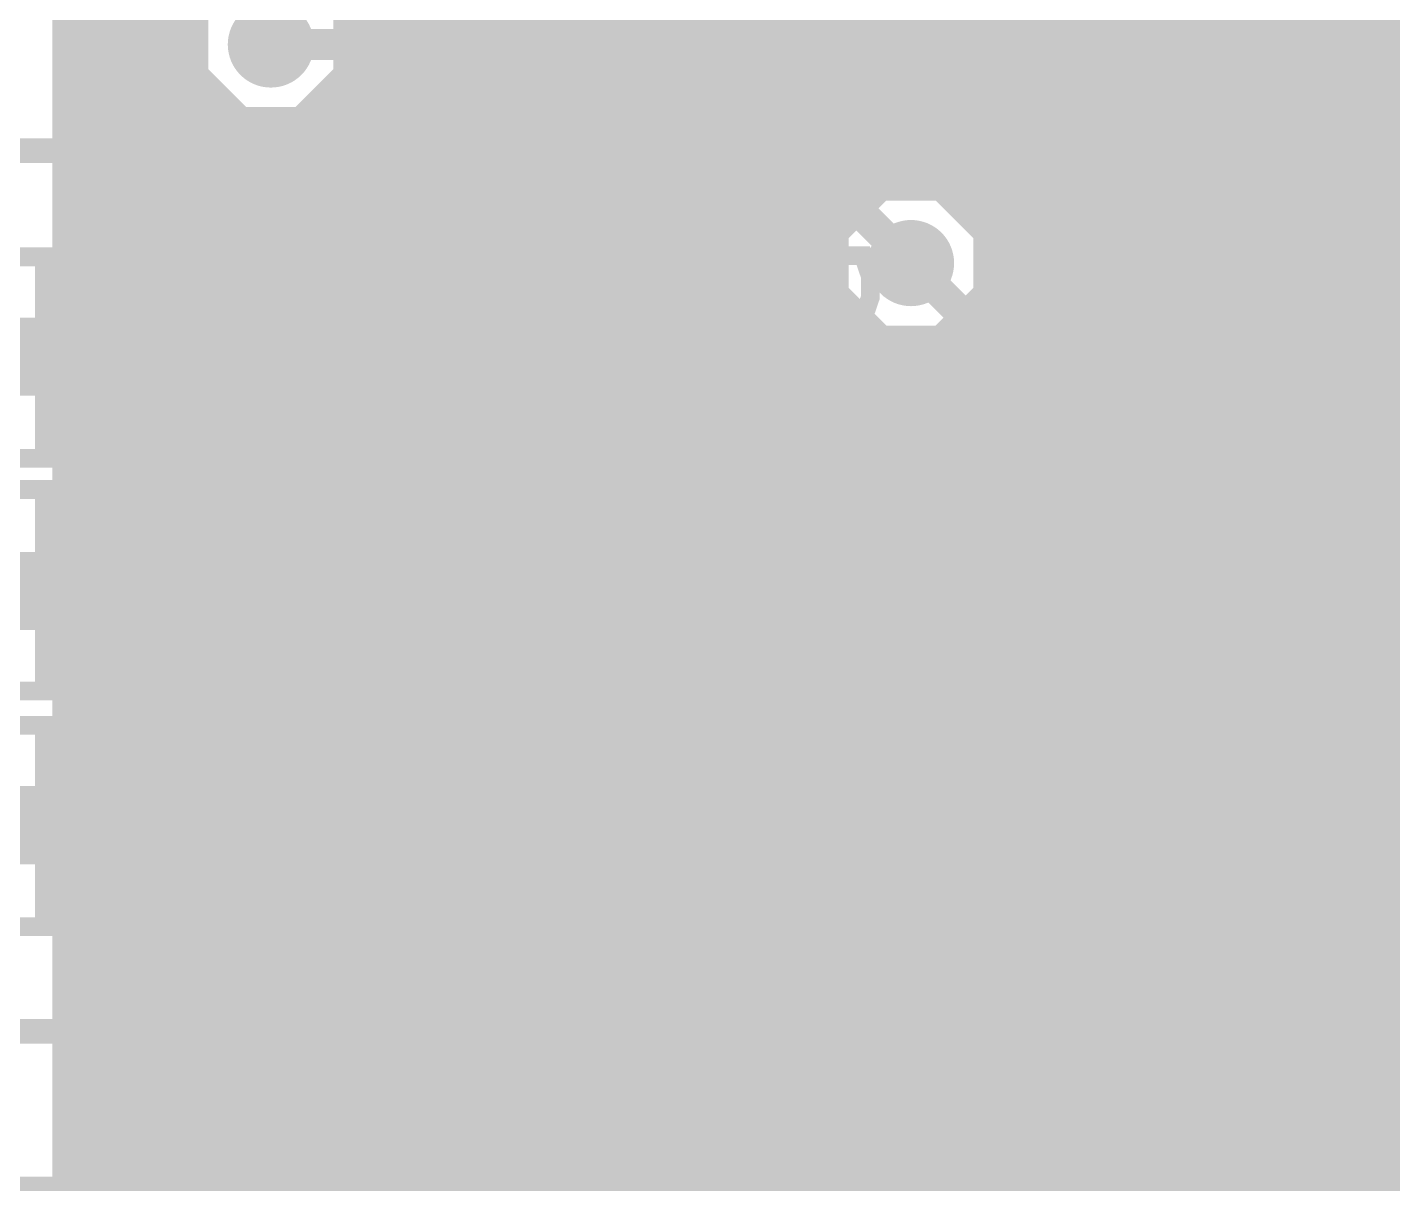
# Model space of a CAD drawing. Extents: x -5 to 208, y -5 to 206.
# Drawn here: x 67.36 to 78.47, y 185.04 to 194.45 of the extents above; entities that cross this region are included whole.
import ezdxf

# ---------------------------------------------------------------- set-up
doc = ezdxf.new("R2010")
doc.units = 0
doc.header["$MEASUREMENT"] = 0
doc.layers.get('0').update_dxf_attribs({"linetype": 'CONTINUOUS'})
for name, color, linetype in [('22-301-0_BOT', 7, 'CONTINUOUS'), ('22-301-0_DRD', 7, 'CONTINUOUS'), ('22-301-0_IN1', 1, 'CONTINUOUS'), ('22-301-0_IN2', 4, 'CONTINUOUS'), ('22-301-0_SMT', 5, 'CONTINUOUS'), ('22-301-0_SPT', 10, 'CONTINUOUS'), ('22-301-0_SST', 14, 'CONTINUOUS'), ('22-301-0_TOP', 9, 'CONTINUOUS'), ('THRUHOLE_TAP', 13, 'CONTINUOUS')]:
    doc.layers.add(name, color=color, linetype=linetype)

# ---------------------------------------------------------------- blocks, each defined once
blk = doc.blocks.new('ROUND_66')
at = {"const_width": 0.35052}
blk.add_lwpolyline([(-0.17526, 0, 1), (0.17526, 0, 1)], format="xyb", close=True, dxfattribs=at)
blk = doc.blocks.new('ROUND_68')
at = {"const_width": 0.35052}
blk.add_lwpolyline([(-0.17526, 0, 1), (0.17526, 0, 1)], format="xyb", close=True, dxfattribs=at)
blk = doc.blocks.new('RECTANGLE_21')
blk.add_solid([(0.51308, 0.63627), (0.51308, -0.63627), (-0.51308, 0.63627), (-0.51308, -0.63627)])
blk = doc.blocks.new('RECTANGLE_50')
blk.add_solid([(0.65024, 0.44958), (0.65024, -0.44958), (-0.65024, 0.44958), (-0.65024, -0.44958)])
blk = doc.blocks.new('ROUND_73')
at = {"const_width": 0.10033}
blk.add_lwpolyline([(-0.050164, 0, 1), (0.050164, 0, 1)], format="xyb", close=True, dxfattribs=at)

msp = doc.modelspace()

# ---------------------------------------------------------------- linework, layer by layer
at = {"layer": '22-301-0_BOT'}
for points, const_width in [([(67.818, 203.073), (67.818, 185.4327)], 0.254), ([(68.0466, 203.073), (68.0466, 185.4327)], 0.254), ([(68.2752, 203.073), (68.2752, 185.4327)], 0.254), ([(68.5038, 203.073), (68.5038, 185.4327)], 0.254), ([(73.3044, 203.073), (73.3044, 194.42176)], 0.254), ([(73.533, 203.073), (73.533, 194.19316)], 0.254), ([(73.7616, 203.073), (73.7616, 193.96456)], 0.254), ([(73.9902, 203.073), (73.9902, 193.73596)], 0.254), ([(74.2188, 203.073), (74.2188, 193.50736)], 0.254), ([(74.4474, 203.073), (74.4474, 193.27876)], 0.254), ([(74.676, 203.073), (74.676, 193.20002)], 0.254), ([(74.9046, 203.073), (74.9046, 193.11112)], 0.254), ([(75.1332, 203.073), (75.1332, 192.87998)], 0.254), ([(75.3618, 203.073), (75.3618, 185.4327)], 0.254), ([(75.5904, 203.073), (75.5904, 185.4327)], 0.254), ([(75.819, 203.073), (75.819, 185.4327)], 0.254), ([(76.0476, 203.073), (76.0476, 185.4327)], 0.254), ([(76.2762, 203.073), (76.2762, 185.4327)], 0.254), ([(76.5048, 203.073), (76.5048, 185.4327)], 0.254), ([(76.7334, 203.073), (76.7334, 185.4327)], 0.254), ([(76.962, 203.073), (76.962, 185.4327)], 0.254), ([(77.1906, 203.073), (77.1906, 185.4327)], 0.254), ([(77.4192, 203.073), (77.4192, 185.6486)], 0.254), ([(77.6478, 203.073), (77.6478, 185.8772)], 0.254), ([(77.8764, 203.073), (77.8764, 186.08294)], 0.254), ([(78.105, 203.073), (78.105, 186.16676)], 0.254), ([(78.3336, 203.073), (78.3336, 186.17692)], 0.254), ([(78.5622, 203.073), (78.5622, 186.17692)], 0.254), ([(73.09866, 194.63004), (74.51598, 193.21018)], 0.254), ([(68.68414, 194.4878), (67.818, 194.4878)], 0.254), ([(97.74936, 194.4878), (73.23836, 194.4878)], 0.254), ([(68.66382, 194.2592), (67.818, 194.2592)], 0.254), ([(74.549, 192.532), (72.771, 194.31), (69.342, 194.31)], 0.254), ([(97.81794, 194.2592), (73.46696, 194.2592)], 0.254), ([(68.72224, 194.0306), (67.818, 194.0306)], 0.254), ([(98.00336, 194.0306), (73.69556, 194.0306)], 0.254), ([(68.7324, 194.00774), (68.7324, 185.4327)], 0.254), ([(68.88988, 193.802), (67.818, 193.802)], 0.254), ([(72.6313, 193.802), (69.79412, 193.802)], 0.254), ([(72.5805, 193.8528), (69.84492, 193.8528)], 0.254), ([(69.8754, 193.8528), (69.8754, 185.4327)], 0.254), ([(70.104, 193.8528), (70.104, 185.4327)], 0.254), ([(70.3326, 193.8528), (70.3326, 185.4327)], 0.254), ([(70.5612, 193.8528), (70.5612, 185.4327)], 0.254), ([(70.7898, 193.8528), (70.7898, 185.4327)], 0.254), ([(71.0184, 193.8528), (71.0184, 185.4327)], 0.254), ([(71.247, 193.8528), (71.247, 185.4327)], 0.254), ([(71.4756, 193.8528), (71.4756, 185.4327)], 0.254), ([(71.7042, 193.8528), (71.7042, 185.4327)], 0.254), ([(71.9328, 193.8528), (71.9328, 185.4327)], 0.254), ([(72.1614, 193.8528), (72.1614, 185.4327)], 0.254), ([(72.39, 193.8528), (72.39, 185.4327)], 0.254), ([(72.5805, 193.8528), (73.86828, 192.56502)], 0.254), ([(72.6186, 193.8147), (72.6186, 185.4327)], 0.254), ([(102.8573, 193.802), (73.92416, 193.802)], 0.254), ([(68.961, 193.74612), (68.961, 185.4327)], 0.254), ([(69.6468, 193.70294), (69.6468, 185.4327)], 0.254), ([(72.8599, 193.5734), (67.818, 193.5734)], 0.254), ([(69.1896, 193.64706), (69.1896, 185.4327)], 0.254), ([(69.4182, 193.63436), (69.4182, 185.4327)], 0.254), ([(72.8472, 193.5861), (72.8472, 185.4327)], 0.254), ([(102.8573, 193.5734), (74.15276, 193.5734)], 0.254), ([(73.0885, 193.3448), (67.818, 193.3448)], 0.254), ([(73.0758, 193.3575), (73.0758, 185.4327)], 0.254), ([(102.8573, 193.3448), (74.38136, 193.3448)], 0.254), ([(73.3044, 193.1289), (73.3044, 185.4327)], 0.254), ([(74.549, 193.21272), (74.51589, 193.21191)], 0.254), ([(73.3171, 193.1162), (67.818, 193.1162)], 0.254), ([(102.8573, 193.1162), (74.89698, 193.1162)], 0.254), ([(73.533, 192.9003), (73.533, 185.4327)], 0.254), ([(73.5457, 192.8876), (67.818, 192.8876)], 0.254), ([(102.8573, 192.8876), (75.12812, 192.8876)], 0.254), ([(73.7743, 192.659), (67.818, 192.659)], 0.254), ([(73.7616, 192.6717), (73.7616, 185.4327)], 0.254), ([(73.86828, 192.56502), (73.86748, 192.532)], 0.254), ([(102.82428, 192.659), (75.21702, 192.659)], 0.254), ([(73.8759, 192.4304), (67.818, 192.4304)], 0.254), ([(102.86492, 192.4304), (75.21956, 192.4304)], 0.254), ([(73.95464, 192.2018), (67.818, 192.2018)], 0.254), ([(73.9902, 192.14338), (73.9902, 185.4327)], 0.254), ([(75.1332, 192.18402), (75.1332, 185.4327)], 0.254), ([(103.00208, 192.2018), (75.14336, 192.2018)], 0.254), ([(74.16038, 191.9732), (67.818, 191.9732)], 0.254), ([(74.2188, 191.93764), (74.2188, 185.4327)], 0.254), ([(74.9046, 191.95288), (74.9046, 185.4327)], 0.254), ([(202.057, 191.9732), (74.93508, 191.9732)], 0.254), ([(74.4474, 191.8589), (74.4474, 185.4327)], 0.254), ([(74.676, 191.86398), (74.676, 185.4327)], 0.254), ([(202.057, 191.7446), (67.818, 191.7446)], 0.254), ([(202.057, 191.516), (67.818, 191.516)], 0.254), ([(202.057, 191.2874), (67.818, 191.2874)], 0.254), ([(202.057, 191.0588), (67.818, 191.0588)], 0.254), ([(202.057, 190.8302), (67.818, 190.8302)], 0.254), ([(202.057, 190.6016), (67.818, 190.6016)], 0.254), ([(202.057, 190.373), (67.818, 190.373)], 0.254), ([(202.057, 190.1444), (67.818, 190.1444)], 0.254), ([(202.057, 189.9158), (67.818, 189.9158)], 0.254), ([(202.057, 189.6872), (67.818, 189.6872)], 0.254), ([(201.44994, 189.4586), (67.818, 189.4586)], 0.254), ([(201.30008, 189.23), (67.818, 189.23)], 0.254), ([(201.24928, 189.0014), (67.818, 189.0014)], 0.254), ([(201.27976, 188.7728), (67.818, 188.7728)], 0.254), ([(201.40422, 188.5442), (67.818, 188.5442)], 0.254), ([(201.76744, 188.3156), (67.818, 188.3156)], 0.254), ([(202.057, 188.087), (67.818, 188.087)], 0.254), ([(202.057, 187.8584), (67.818, 187.8584)], 0.254), ([(202.057, 187.6298), (67.818, 187.6298)], 0.254), ([(202.057, 187.4012), (67.818, 187.4012)], 0.254), ([(202.057, 187.1726), (67.818, 187.1726)], 0.254), ([(202.057, 186.944), (67.818, 186.944)], 0.254), ([(151.79294, 186.7154), (67.818, 186.7154)], 0.254), ([(151.4475, 186.4868), (67.818, 186.4868)], 0.254), ([(151.24176, 186.2582), (67.818, 186.2582)], 0.254), ([(100.1395, 186.17692), (78.21422, 186.17692)], 0.254), ([(77.80274, 186.0296), (67.818, 186.0296)], 0.254), ([(77.7494, 185.98134), (77.20076, 185.4327)], 0.254), ([(77.56906, 185.801), (67.818, 185.801)], 0.254), ([(100.34778, 185.52922), (78.21422, 185.52922), (77.47, 184.785), (49.657, 184.785)], 0.635), ([(77.34046, 185.5724), (67.818, 185.5724)], 0.254), ([(77.20076, 185.4327), (67.818, 185.4327)], 0.254)]:
    msp.add_lwpolyline(points, dxfattribs=dict(at, const_width=const_width))
at = {"layer": '22-301-0_BOT', "const_width": 0.254}
for points in [[(69.342, 194.99072, 0.4142136), (68.66128, 194.31)], [(68.66128, 194.31, 0.4142136), (69.342, 193.62928)], [(69.342, 193.62928, 0.2113081), (69.84569, 193.8521)], [(75.22972, 192.532, 0.4142136), (74.549, 193.21272)], [(73.86828, 192.532, 0.4142136), (74.549, 191.85128)], [(74.549, 191.85128, 0.4142136), (75.22972, 192.532)], [(78.21422, 186.17692, 0.1989129), (77.75623, 185.98721)]]:
    msp.add_lwpolyline(points, format="xyb", dxfattribs=at)
at = {"layer": '22-301-0_DRD', "const_width": 0.254}
for points in [[(69.088, 194.945), (68.707, 194.564)], [(69.977, 194.564), (69.596, 194.945)], [(68.707, 194.564), (68.707, 194.056)], [(69.977, 194.056), (69.977, 194.564)], [(68.707, 194.056), (69.088, 193.675)], [(69.596, 193.675), (69.977, 194.056)], [(69.088, 193.675), (69.596, 193.675)], [(74.295, 193.167), (73.914, 192.786)], [(74.803, 193.167), (74.295, 193.167)], [(75.184, 192.786), (74.803, 193.167)], [(73.914, 192.786), (73.914, 192.278)], [(75.184, 192.278), (75.184, 192.786)], [(73.914, 192.278), (74.295, 191.897)], [(74.803, 191.897), (75.184, 192.278)], [(74.295, 191.897), (74.803, 191.897)], [(73.4314, 187.071), (73.0504, 186.69)], [(73.9394, 187.071), (73.4314, 187.071)], [(74.3204, 186.69), (73.9394, 187.071)], [(73.0504, 186.69), (73.0504, 186.182)], [(74.3204, 186.182), (74.3204, 186.69)], [(73.0504, 186.182), (73.4314, 185.801)], [(73.9394, 185.801), (74.3204, 186.182)], [(73.4314, 185.801), (73.9394, 185.801)]]:
    msp.add_lwpolyline(points, dxfattribs=at)
at = {"layer": '22-301-0_IN1', "const_width": 0.254}
for points in [[(67.691, 203.327), (67.691, 155.95092)], [(67.8688, 203.327), (67.8688, 155.99664)], [(68.0974, 203.327), (68.0974, 155.98394)], [(68.326, 203.327), (68.326, 155.88488)], [(68.5546, 203.327), (68.5546, 155.62072)], [(70.1548, 203.327), (70.1548, 136.65708)], [(71.755, 203.327), (71.755, 158.52902)], [(71.9836, 203.327), (71.9836, 158.53156)], [(72.2122, 203.327), (72.2122, 158.45536)], [(72.4408, 203.327), (72.4408, 158.24708)], [(72.6694, 203.327), (72.6694, 153.96972)], [(72.898, 203.327), (72.898, 154.23388)], [(73.1266, 203.327), (73.1266, 154.33294)], [(73.3552, 203.327), (73.3552, 154.34564)], [(73.5838, 203.327), (73.5838, 154.27706)], [(73.8124, 203.327), (73.8124, 154.09164)], [(74.041, 203.327), (74.041, 192.98412)], [(74.2696, 203.327), (74.2696, 193.15176)], [(74.4982, 203.327), (74.4982, 193.21018)], [(74.7268, 203.327), (74.7268, 193.18732)], [(74.9554, 203.327), (74.9554, 193.07556)], [(75.184, 203.327), (75.184, 192.7733)], [(75.4126, 203.327), (75.4126, 174.72152)], [(75.6412, 203.327), (75.6412, 172.12818)], [(75.8698, 203.327), (75.8698, 172.10532)], [(76.0984, 203.327), (76.0984, 171.99356)], [(76.327, 203.327), (76.327, 171.6913)], [(76.5556, 203.327), (76.5556, 126.90094)], [(76.7842, 203.327), (76.7842, 126.91364)], [(77.0128, 203.327), (77.0128, 126.84506)], [(77.2414, 203.327), (77.2414, 161.84372)], [(77.47, 203.327), (77.47, 162.10788)], [(77.6986, 203.327), (77.6986, 162.20694)], [(77.9272, 203.327), (77.9272, 162.21964)], [(78.1558, 203.327), (78.1558, 162.15106)], [(78.3844, 203.327), (78.3844, 161.96564)], [(71.5264, 196.43344), (71.5264, 158.44012)], [(70.3834, 196.11594), (70.3834, 154.35072)], [(71.2978, 196.07022), (71.2978, 158.20898)], [(70.612, 195.96608), (70.612, 154.61488)], [(70.8406, 195.91528), (70.8406, 154.71394)], [(71.0692, 195.94576), (71.0692, 154.72664)], [(68.67398, 194.437), (67.691, 194.437)], [(97.75698, 194.437), (70.01002, 194.437)], [(68.6689, 194.2084), (67.691, 194.2084)], [(97.84588, 194.2084), (70.01256, 194.2084)], [(68.74764, 193.9798), (67.691, 193.9798)], [(68.7832, 193.92138), (68.7832, 157.35808)], [(69.9262, 193.96202), (69.9262, 157.31998)], [(98.07702, 193.9798), (69.93636, 193.9798)], [(68.95338, 193.7512), (67.691, 193.7512)], [(69.0118, 193.71564), (69.0118, 157.56636)], [(69.6976, 193.73088), (69.6976, 157.55112)], [(105.54208, 193.7512), (69.72808, 193.7512)], [(69.2404, 193.6369), (69.2404, 157.64256)], [(69.469, 193.64198), (69.469, 157.64002)], [(105.40492, 193.5226), (67.691, 193.5226)], [(103.26116, 193.294), (67.691, 193.294)], [(74.12736, 193.0654), (67.691, 193.0654)], [(102.9589, 193.0654), (74.97064, 193.0654)], [(73.94194, 192.8368), (67.691, 192.8368)], [(102.84714, 192.8368), (75.15606, 192.8368)], [(73.87336, 192.6082), (67.691, 192.6082)], [(102.82682, 192.6082), (75.22464, 192.6082)], [(73.88606, 192.3796), (67.691, 192.3796)], [(102.88524, 192.3796), (75.21194, 192.3796)], [(75.184, 192.28816), (75.184, 174.87392)], [(73.98512, 192.151), (67.691, 192.151)], [(103.05288, 192.151), (75.11288, 192.151)], [(74.041, 192.07988), (74.041, 153.84272)], [(74.24674, 191.9224), (67.691, 191.9224)], [(74.2696, 191.91224), (74.2696, 174.40402)], [(199.644, 191.9224), (74.84872, 191.9224)], [(74.9554, 191.9859), (74.9554, 174.92218)], [(74.4982, 191.85382), (74.4982, 174.76978)], [(74.7268, 191.87414), (74.7268, 174.8917)], [(199.644, 191.6938), (67.691, 191.6938)], [(199.644, 191.4652), (67.691, 191.4652)], [(199.644, 191.2366), (67.691, 191.2366)], [(199.644, 191.008), (67.691, 191.008)], [(199.644, 190.7794), (67.691, 190.7794)], [(199.644, 190.5508), (67.691, 190.5508)], [(199.644, 190.3222), (67.691, 190.3222)], [(199.644, 190.0936), (67.691, 190.0936)], [(199.644, 189.865), (67.691, 189.865)], [(199.644, 189.6364), (67.691, 189.6364)], [(199.644, 189.4078), (67.691, 189.4078)], [(199.644, 189.1792), (67.691, 189.1792)], [(199.644, 188.9506), (67.691, 188.9506)], [(199.644, 188.722), (67.691, 188.722)], [(199.644, 188.4934), (67.691, 188.4934)], [(199.644, 188.2648), (67.691, 188.2648)], [(199.644, 188.0362), (67.691, 188.0362)], [(199.644, 187.8076), (67.691, 187.8076)], [(199.644, 187.579), (67.691, 187.579)], [(199.644, 187.3504), (67.691, 187.3504)], [(199.644, 187.1218), (67.691, 187.1218)], [(199.644, 186.8932), (67.691, 186.8932)], [(151.69642, 186.6646), (67.691, 186.6646)], [(151.39416, 186.436), (67.691, 186.436)], [(100.28682, 186.2074), (67.691, 186.2074)], [(99.8347, 185.9788), (67.691, 185.9788)], [(99.70262, 185.7502), (67.691, 185.7502)], [(99.66706, 185.5216), (67.691, 185.5216)], [(99.71024, 185.293), (67.691, 185.293)], [(99.84994, 185.0644), (67.691, 185.0644)]]:
    msp.add_lwpolyline(points, dxfattribs=at)
for points in [[(69.342, 194.99072, 0.4142136), (68.66128, 194.31)], [(70.02272, 194.31, 0.4142136), (69.342, 194.99072)], [(68.66128, 194.31, 0.4142136), (69.342, 193.62928)], [(69.342, 193.62928, 0.4142136), (70.02272, 194.31)], [(74.549, 193.21272, 0.4142136), (73.86828, 192.532)], [(75.22972, 192.532, 0.4142136), (74.549, 193.21272)], [(73.86828, 192.532, 0.4142136), (74.549, 191.85128)], [(74.549, 191.85128, 0.4142136), (75.22972, 192.532)]]:
    msp.add_lwpolyline(points, format="xyb", dxfattribs=at)
at = {"layer": '22-301-0_IN2', "const_width": 0.254}
for points in [[(67.691, 205.232), (67.691, 179.7812)], [(67.8688, 205.232), (67.8688, 179.7812)], [(68.0974, 205.232), (68.0974, 179.7812)], [(68.326, 205.232), (68.326, 179.7812)], [(68.5546, 205.232), (68.5546, 179.7812)], [(70.1548, 205.232), (70.1548, 179.7812)], [(71.755, 205.232), (71.755, 179.7812)], [(71.9836, 205.232), (71.9836, 179.7812)], [(72.2122, 205.232), (72.2122, 179.7812)], [(72.4408, 205.232), (72.4408, 179.7812)], [(72.6694, 205.232), (72.6694, 179.7812)], [(72.898, 205.232), (72.898, 179.7812)], [(73.1266, 205.232), (73.1266, 179.7812)], [(73.3552, 205.232), (73.3552, 179.7812)], [(73.5838, 205.232), (73.5838, 179.7812)], [(73.8124, 205.232), (73.8124, 179.7812)], [(74.041, 205.232), (74.041, 192.98412)], [(74.2696, 205.232), (74.2696, 193.15176)], [(74.4982, 205.232), (74.4982, 193.21018)], [(74.7268, 205.232), (74.7268, 193.18732)], [(74.9554, 205.232), (74.9554, 193.07556)], [(75.184, 205.232), (75.184, 192.7733)], [(75.4126, 205.232), (75.4126, 179.7812)], [(75.6412, 205.232), (75.6412, 179.7812)], [(75.8698, 205.232), (75.8698, 179.7812)], [(76.0984, 205.232), (76.0984, 179.7812)], [(76.327, 205.232), (76.327, 179.7812)], [(76.5556, 205.232), (76.5556, 179.7812)], [(76.7842, 205.232), (76.7842, 179.7812)], [(77.0128, 205.232), (77.0128, 179.7812)], [(77.2414, 205.232), (77.2414, 179.7812)], [(77.47, 205.232), (77.47, 179.7812)], [(77.6986, 205.232), (77.6986, 179.7812)], [(77.9272, 205.232), (77.9272, 179.7812)], [(78.1558, 205.232), (78.1558, 179.7812)], [(78.3844, 205.232), (78.3844, 179.7812)], [(71.5264, 196.43344), (71.5264, 179.7812)], [(70.3834, 196.11594), (70.3834, 179.7812)], [(71.2978, 196.07022), (71.2978, 179.7812)], [(70.612, 195.96608), (70.612, 179.7812)], [(70.8406, 195.91528), (70.8406, 179.7812)], [(71.0692, 195.94576), (71.0692, 179.7812)], [(68.66382, 194.3608), (67.691, 194.3608)], [(97.77476, 194.3608), (70.02018, 194.3608)], [(68.68414, 194.1322), (67.691, 194.1322)], [(97.89922, 194.1322), (69.99732, 194.1322)], [(68.7959, 193.9036), (67.691, 193.9036)], [(68.7832, 193.92138), (68.7832, 179.7812)], [(98.26244, 193.9036), (69.88556, 193.9036)], [(69.9262, 193.96202), (69.9262, 179.7812)], [(69.0118, 193.71564), (69.0118, 179.7812)], [(69.6976, 193.73088), (69.6976, 179.7812)], [(69.09816, 193.675), (67.691, 193.675)], [(69.2404, 193.6369), (69.2404, 179.7812)], [(69.469, 193.64198), (69.469, 179.7812)], [(105.48112, 193.675), (69.5833, 193.675)], [(105.38206, 193.4464), (67.691, 193.4464)], [(103.11638, 193.2178), (67.691, 193.2178)], [(74.04608, 192.9892), (67.691, 192.9892)], [(102.91064, 192.9892), (75.05192, 192.9892)], [(73.90892, 192.7606), (67.691, 192.7606)], [(102.8319, 192.7606), (75.18908, 192.7606)], [(73.86828, 192.532), (67.691, 192.532)], [(102.83698, 192.532), (75.22972, 192.532)], [(73.90892, 192.3034), (67.691, 192.3034)], [(75.184, 192.28816), (75.184, 179.7812)], [(102.92588, 192.3034), (75.18908, 192.3034)], [(74.04608, 192.0748), (67.691, 192.0748)], [(74.041, 192.07988), (74.041, 179.7812)], [(103.15702, 192.0748), (75.05192, 192.0748)], [(74.2696, 191.91224), (74.2696, 179.7812)], [(74.9554, 191.9859), (74.9554, 179.7812)], [(199.644, 191.8462), (67.691, 191.8462)], [(74.4982, 191.85382), (74.4982, 179.7812)], [(74.7268, 191.87414), (74.7268, 179.7812)], [(199.644, 191.6176), (67.691, 191.6176)], [(199.644, 191.389), (67.691, 191.389)], [(199.644, 191.1604), (67.691, 191.1604)], [(199.644, 190.9318), (67.691, 190.9318)], [(199.644, 190.7032), (67.691, 190.7032)], [(199.644, 190.4746), (67.691, 190.4746)], [(199.644, 190.246), (67.691, 190.246)], [(199.644, 190.0174), (67.691, 190.0174)], [(199.644, 189.7888), (67.691, 189.7888)], [(199.644, 189.5602), (67.691, 189.5602)], [(199.644, 189.3316), (67.691, 189.3316)], [(199.644, 189.103), (67.691, 189.103)], [(199.644, 188.8744), (67.691, 188.8744)], [(199.644, 188.6458), (67.691, 188.6458)], [(199.644, 188.4172), (67.691, 188.4172)], [(199.644, 188.1886), (67.691, 188.1886)], [(199.644, 187.96), (67.691, 187.96)], [(199.644, 187.7314), (67.691, 187.7314)], [(199.644, 187.5028), (67.691, 187.5028)], [(199.644, 187.2742), (67.691, 187.2742)], [(199.644, 187.0456), (67.691, 187.0456)], [(152.0952, 186.817), (67.691, 186.817)], [(151.5745, 186.5884), (67.691, 186.5884)], [(151.3205, 186.3598), (67.691, 186.3598)], [(100.02774, 186.1312), (67.691, 186.1312)], [(99.77882, 185.9026), (67.691, 185.9026)], [(99.6823, 185.674), (67.691, 185.674)], [(99.67214, 185.4454), (67.691, 185.4454)], [(99.74326, 185.2168), (67.691, 185.2168)], [(99.9363, 184.9882), (67.691, 184.9882)]]:
    msp.add_lwpolyline(points, dxfattribs=at)
for points in [[(69.342, 194.99072, 0.4142136), (68.66128, 194.31)], [(70.02272, 194.31, 0.4142136), (69.342, 194.99072)], [(68.66128, 194.31, 0.4142136), (69.342, 193.62928)], [(69.342, 193.62928, 0.4142136), (70.02272, 194.31)], [(74.549, 193.21272, 0.4142136), (73.86828, 192.532)], [(75.22972, 192.532, 0.4142136), (74.549, 193.21272)], [(73.86828, 192.532, 0.4142136), (74.549, 191.85128)], [(74.549, 191.85128, 0.4142136), (75.22972, 192.532)]]:
    msp.add_lwpolyline(points, format="xyb", dxfattribs=at)
at = {"layer": '22-301-0_SST'}
for points, const_width in [([(69.596, 193.4464), (65.786, 193.4464), (65.786, 196.469), (70.1294, 196.469), (70.1294, 193.9798), (69.596, 193.4464)], 0.20066), ([(75.184, 196.4436), (78.994, 196.4436), (78.994, 193.421), (74.6506, 193.421), (74.6506, 195.9102), (75.184, 196.4436)], 0.20066), ([(71.20636, 193.60642), (71.20636, 193.2813)], 0.1524), ([(71.34352, 193.61404), (71.34352, 193.27368)], 0.1524), ([(71.45528, 193.50228), (71.11492, 193.50228)], 0.1524), ([(71.44766, 193.36512), (71.12254, 193.36512)], 0.1524), ([(72.12838, 192.08496), (72.48398, 192.08496), (72.60082, 192.42278), (72.60082, 192.76314), (72.48398, 193.10096), (72.12838, 193.10096)], 0.1524), ([(72.1868, 192.08496), (72.1868, 193.10096)], 0.1524), ([(73.3806, 192.08496), (72.96658, 192.08496), (72.96658, 193.10096)], 0.1524), ([(73.80478, 192.59296), (74.16038, 192.59296), (74.2188, 192.42278), (74.2188, 192.25514), (74.16038, 192.08496), (73.80478, 192.08496), (73.74382, 192.25514), (73.74382, 192.42278), (73.98258, 193.10096)], 0.1524), ([(76.04506, 193.03238), (76.04506, 192.18656), (75.98664, 192.01638), (75.63104, 192.01638), (75.57262, 192.18656), (75.57262, 193.03238)], 0.1524), ([(76.88326, 192.01638), (76.41082, 192.01638), (76.88326, 192.69456), (76.88326, 192.8622), (76.82484, 193.03238), (76.46924, 193.03238), (76.41082, 192.8622)], 0.1524), ([(77.72146, 192.01638), (77.24902, 192.01638), (77.72146, 192.69456), (77.72146, 192.8622), (77.66304, 193.03238), (77.30744, 193.03238), (77.24902, 192.8622)], 0.1524), ([(71.628, 192.405), (71.628, 191.135), (71.374, 190.881), (68.072, 190.881), (68.072, 192.659), (71.374, 192.659), (71.628, 192.405)], 0.1524), ([(70.104, 192.659), (70.104, 190.881)], 0.1524), ([(64.5795, 190.9445), (67.5005, 190.9445), (67.5005, 192.5828), (64.5795, 192.5828), (64.5795, 190.9445)], 0.1524), ([(73.41616, 191.52616), (73.41616, 191.20358)], 0.1524), ([(73.55332, 191.53378), (73.55332, 191.19596)], 0.1524), ([(73.66254, 191.42456), (73.32472, 191.42456)], 0.1524), ([(73.65492, 191.2874), (73.33234, 191.2874)], 0.1524), ([(75.184, 191.3636), (78.994, 191.3636), (78.994, 188.341), (74.6506, 188.341), (74.6506, 190.8302), (75.184, 191.3636)], 0.20066), ([(67.5005, 190.6905), (64.5795, 190.6905), (64.5795, 189.0522), (67.5005, 189.0522), (67.5005, 190.6905)], 0.1524), ([(67.99072, 189.79642), (68.34632, 189.79642), (68.46316, 189.96406), (68.46316, 190.13424), (68.34632, 190.30442), (67.99072, 190.30442), (67.99072, 189.28842)], 0.1524), ([(69.30136, 189.62624), (68.82892, 189.62624), (69.06514, 190.30442), (69.18452, 190.30442), (69.18452, 189.28842)], 0.1524), ([(69.66712, 189.45606), (69.78396, 189.28842), (70.02272, 189.28842), (70.13956, 189.45606), (70.13956, 189.62624), (69.90334, 189.96406), (70.13956, 190.30442), (69.66712, 190.30442)], 0.1524), ([(68.28536, 189.79642), (68.46316, 189.28842)], 0.1524), ([(71.628, 188.595), (71.628, 187.325), (71.374, 187.071), (68.072, 187.071), (68.072, 188.849), (71.374, 188.849), (71.628, 188.595)], 0.1524), ([(70.104, 188.849), (70.104, 187.071)], 0.1524), ([(64.5795, 187.1345), (67.5005, 187.1345), (67.5005, 188.7728), (64.5795, 188.7728), (64.5795, 187.1345)], 0.1524), ([(72.00138, 187.51296), (72.35698, 187.51296), (72.47382, 187.85078), (72.47382, 188.19114), (72.35698, 188.52896), (72.00138, 188.52896)], 0.1524), ([(72.0598, 187.51296), (72.0598, 188.52896)], 0.1524), ([(73.2536, 187.51296), (72.83958, 187.51296), (72.83958, 188.52896)], 0.1524), ([(73.61682, 187.68314), (73.67778, 187.51296), (74.03338, 187.51296), (74.0918, 187.68314), (74.0918, 188.02096), (73.97242, 188.19114), (73.61682, 188.19114), (73.61682, 188.52896), (74.0918, 188.52896)], 0.1524), ([(76.90104, 186.93638), (76.90104, 187.95238), (76.78166, 187.7822)], 0.1524), ([(76.29906, 187.95238), (76.29906, 187.10656), (76.24064, 186.93638), (75.88504, 186.93638), (75.82662, 187.10656), (75.82662, 187.95238)], 0.1524), ([(77.79766, 187.44438), (77.44206, 187.44438), (77.38364, 187.61456), (77.38364, 187.7822), (77.44206, 187.95238), (77.79766, 187.95238), (77.85862, 187.7822), (77.85862, 187.61456), (77.61986, 186.93638)], 0.1524), ([(71.85406, 187.06338), (71.85406, 186.21756), (71.79564, 186.04738), (71.44004, 186.04738), (71.38162, 186.21756), (71.38162, 187.06338)], 0.1524), ([(72.69226, 186.04738), (72.21982, 186.04738), (72.69226, 186.72556), (72.69226, 186.8932), (72.63384, 187.06338), (72.27824, 187.06338), (72.21982, 186.8932)], 0.1524), ([(73.23582, 186.04738), (73.11644, 186.21756), (73.05802, 186.3852), (73.05802, 186.72556), (73.11644, 186.8932), (73.23582, 187.06338), (73.35266, 187.06338), (73.47204, 186.8932), (73.53046, 186.72556), (73.53046, 186.3852), (73.47204, 186.21756), (73.35266, 186.04738), (73.23582, 186.04738)], 0.1524), ([(77.02042, 186.93638), (76.78166, 186.93638)], 0.1524), ([(66.294, 186.2836), (70.104, 186.2836), (70.104, 183.261), (65.7606, 183.261), (65.7606, 185.7502), (66.294, 186.2836)], 0.20066), ([(78.486, 183.2864), (74.676, 183.2864), (74.676, 186.309), (79.0194, 186.309), (79.0194, 183.8198), (78.486, 183.2864)], 0.20066)]:
    msp.add_lwpolyline(points, dxfattribs=dict(at, const_width=const_width))
at = {"layer": '22-301-0_SST', "const_width": 0.1524}
for points in [[(71.2851, 193.6242, 0.4142136), (71.10476, 193.44386)], [(71.46544, 193.44386, 0.4142136), (71.2851, 193.6242)], [(71.10476, 193.44386, 0.4142136), (71.2851, 193.26352)], [(71.2851, 193.26352, 0.4142136), (71.46544, 193.44386)], [(73.4949, 191.54394, 0.4142136), (73.31456, 191.3636)], [(73.6727, 191.3636, 0.4142136), (73.4949, 191.5414)], [(73.31456, 191.3636, 0.4142136), (73.4949, 191.18326)], [(73.4949, 191.1858, 0.4142136), (73.6727, 191.3636)]]:
    msp.add_lwpolyline(points, format="xyb", dxfattribs=at)
at = {"layer": '22-301-0_TOP'}
for points, const_width in [([(79.9846, 194.31), (78.105, 194.31), (78.105, 199.771), (78.994, 200.66), (79.9846, 200.66)], 0.635), ([(70.866, 191.77), (72.644, 191.77), (73.6854, 192.8114), (73.6854, 194.2084), (73.6854, 194.31)], 0.635), ([(79.9846, 189.23), (79.121, 189.23), (78.105, 190.246), (78.105, 194.31), (79.9846, 194.31)], 0.635), ([(69.342, 194.31), (71.0946, 194.31)], 0.254), ([(75.692, 171.45), (75.819, 171.45), (75.819, 179.959), (75.057, 180.721), (75.057, 191.008), (73.66, 192.405), (73.66, 192.786), (73.66, 194.183), (73.787, 194.31), (73.6854, 194.31)], 0.254), ([(75.692, 157.353), (75.692, 170.434), (76.454, 171.196), (76.454, 172.847), (76.327, 172.974), (76.327, 180.213), (75.565, 180.975), (75.565, 191.516), (74.549, 192.532)], 0.254), ([(68.834, 191.77), (66.7512, 191.77)], 0.635), ([(66.7512, 189.865), (71.755, 189.865), (72.39, 190.5), (73.6854, 190.5)], 0.635), ([(70.866, 187.96), (72.39, 187.96), (73.3044, 188.8744), (73.3298, 188.8744), (73.6854, 189.23)], 0.635), ([(68.834, 187.96), (66.7512, 187.96)], 0.635), ([(70.866, 187.96), (71.0946, 187.7314), (71.0946, 185.42)], 0.635), ([(73.6854, 186.436), (73.6854, 185.42)], 0.635), ([(71.0946, 184.15), (71.755, 184.15), (73.025, 185.42), (73.6854, 185.42)], 0.635)]:
    msp.add_lwpolyline(points, dxfattribs=dict(at, const_width=const_width))

# ---------------------------------------------------------------- block references
at = {"layer": '22-301-0_BOT'}
for p in [(69.342, 194.31), (74.549, 192.532), (73.6854, 186.436)]:
    msp.add_blockref('ROUND_66', p, dxfattribs=at)
at = {"layer": '22-301-0_IN1'}
for p in [(69.342, 194.31), (74.549, 192.532), (73.6854, 186.436)]:
    msp.add_blockref('ROUND_66', p, dxfattribs=at)
at = {"layer": '22-301-0_IN2'}
for name, p in [('ROUND_66', (69.342, 194.31)), ('ROUND_66', (74.549, 192.532)), ('ROUND_68', (73.6854, 186.436))]:
    msp.add_blockref(name, p, dxfattribs=at)
at = {"layer": '22-301-0_SMT'}
for name, p in [('RECTANGLE_50', (71.0946, 194.31)), ('RECTANGLE_50', (73.6854, 194.31)), ('RECTANGLE_21', (68.834, 191.77)), ('RECTANGLE_21', (70.866, 191.77)), ('RECTANGLE_50', (73.6854, 190.5)), ('RECTANGLE_50', (73.6854, 189.23)), ('RECTANGLE_21', (68.834, 187.96)), ('RECTANGLE_21', (70.866, 187.96)), ('RECTANGLE_50', (71.0946, 185.42)), ('RECTANGLE_50', (73.6854, 185.42))]:
    msp.add_blockref(name, p, dxfattribs=at)
at = {"layer": '22-301-0_SPT'}
for name, p in [('RECTANGLE_50', (71.0946, 194.31)), ('RECTANGLE_50', (73.6854, 194.31)), ('RECTANGLE_21', (68.834, 191.77)), ('RECTANGLE_21', (70.866, 191.77)), ('RECTANGLE_50', (73.6854, 190.5)), ('RECTANGLE_50', (73.6854, 189.23)), ('RECTANGLE_21', (68.834, 187.96)), ('RECTANGLE_21', (70.866, 187.96)), ('RECTANGLE_50', (71.0946, 185.42)), ('RECTANGLE_50', (73.6854, 185.42))]:
    msp.add_blockref(name, p, dxfattribs=at)
at = {"layer": '22-301-0_TOP'}
for name, p in [('RECTANGLE_50', (71.0946, 194.31)), ('RECTANGLE_50', (73.6854, 194.31)), ('ROUND_66', (69.342, 194.31)), ('ROUND_66', (74.549, 192.532)), ('RECTANGLE_21', (68.834, 191.77)), ('RECTANGLE_21', (70.866, 191.77)), ('RECTANGLE_50', (73.6854, 190.5)), ('RECTANGLE_50', (73.6854, 189.23)), ('RECTANGLE_21', (68.834, 187.96)), ('RECTANGLE_21', (70.866, 187.96)), ('ROUND_66', (73.6854, 186.436)), ('RECTANGLE_50', (71.0946, 185.42)), ('RECTANGLE_50', (73.6854, 185.42))]:
    msp.add_blockref(name, p, dxfattribs=at)
at = {"layer": 'THRUHOLE_TAP'}
for p in [(69.342, 194.31), (74.549, 192.532), (73.6854, 186.436)]:
    msp.add_blockref('ROUND_73', p, dxfattribs=at)

doc.saveas('drawing.dxf')
